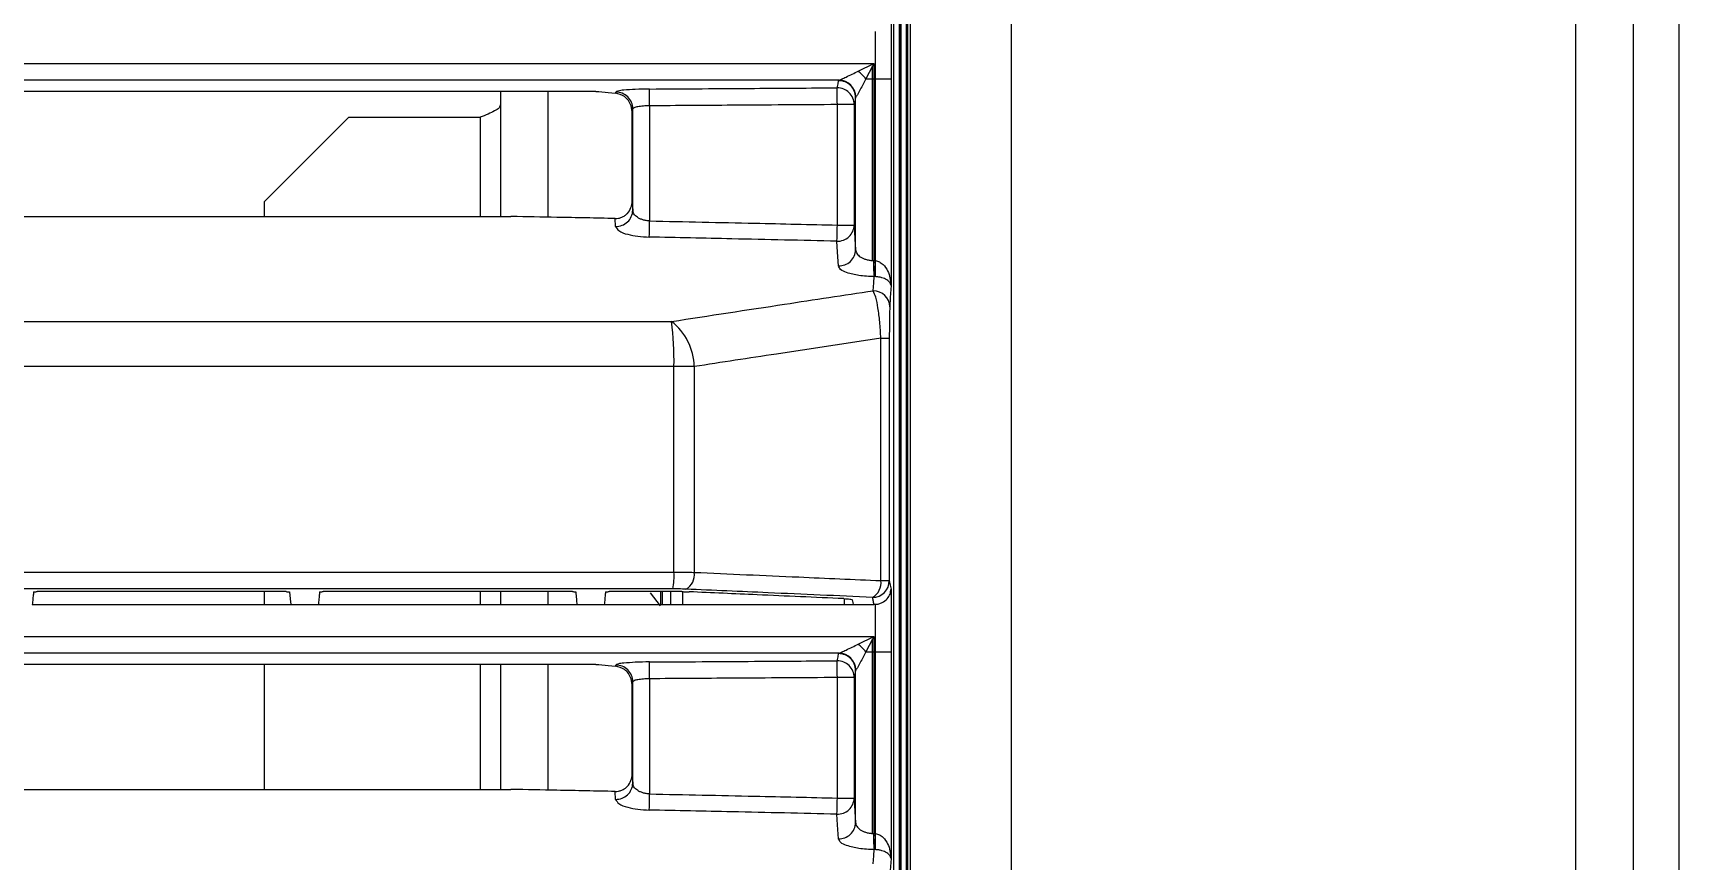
# Model space of a CAD drawing. Header units: millimetres. Extents: x -356 to 237, y 0 to 365.
# Drawn here: x 122.571 to 127.454, y 21.027 to 23.485 of the extents above; entities that cross this region are included whole.
import ezdxf

# ---------------------------------------------------------------- set-up
doc = ezdxf.new("R2010")
doc.units = ezdxf.units.MM

msp = doc.modelspace()

# ---------------------------------------------------------------- linework, layer by layer
at = {"color": 7, "linetype": 'Continuous', "lineweight": 25}
for p, q in [((125.1437, 24.613), (125.1437, 10.1015)), ((125.1438, 24.613), (125.1438, 10.1015)), ((125.1464, 10.1015), (125.1464, 24.613)), ((125.1613, 24.613), (125.1613, 10.1015)), ((125.1654, 24.613), (125.1654, 10.1015)), ((125.1654, 24.613), (125.1654, 10.1015)), ((125.1739, 10.1015), (125.1739, 24.613)), ((125.4731, 24.613), (125.4731, 10.1015)), ((125.1416, 10.1015), (125.1416, 24.4127)), ((125.1239, 24.4118), (125.1239, 19.9184)), ((127.1479, 10.1015), (127.1479, 24.1694)), ((127.3174, 24.1081), (127.3174, 10.1015)), ((127.4537, 10.1015), (127.4537, 24.103)), ((127.4537, 10.1015), (127.4537, 24.103)), ((125.1164, 23.5346), (125.1164, 23.3482)), ((125.0702, 23.3482), (125.0702, 23.4889)), ((125.0191, 23.3711), (125.0652, 23.394)), ((125.0652, 23.394), (125.0614, 23.3863)), ((125.0652, 23.394), (125.0652, 23.3482)), ((125.0614, 23.3863), (125.042, 23.3482)), ((125.042, 23.3482), (125.0614, 23.3482)), ((125.0614, 23.3482), (125.0614, 23.3863)), ((125.0614, 23.3482), (125.0652, 23.3482)), ((125.0614, 22.8094), (125.0614, 23.3482)), ((125.0652, 23.3482), (125.0702, 23.3482)), ((125.0652, 23.3482), (125.0652, 22.8093)), ((125.0702, 22.8091), (125.0702, 23.3482)), ((125.0702, 23.3482), (125.1164, 23.3482)), ((125.1164, 23.3482), (125.1164, 22.7352)), ((124.241, 23.3106), (118.7045, 23.3106)), ((123.9583, 23.3106), (123.9583, 22.9401)), ((124.0983, 23.3106), (124.0983, 22.938)), ((125.0114, 22.8414), (125.0114, 23.2931)), ((124.3489, 23.2513), (124.346, 23.268)), ((124.3489, 22.9859), (124.3489, 23.2513)), ((124.3505, 22.9585), (124.3505, 23.2592)), ((124.4005, 23.2684), (124.4005, 22.9267)), ((125.0072, 23.272), (124.9572, 23.272)), ((124.9572, 22.9145), (124.9572, 23.272)), ((125.0072, 23.272), (125.0072, 22.9145)), ((123.5083, 23.2345), (123.2583, 22.9845)), ((123.5083, 23.2345), (123.8983, 23.2345)), ((123.8983, 23.2345), (123.8983, 22.9401)), ((123.2583, 22.9401), (123.2583, 22.9845)), ((118.7045, 22.9401), (123.989, 22.9401)), ((124.9572, 22.9145), (125.0072, 22.9145)), ((125.0614, 22.8094), (125.0644, 22.8094)), ((125.0863, 21.8597), (125.0863, 22.5789)), ((125.0863, 22.5789), (125.1113, 22.5789)), ((125.1113, 22.5789), (125.1113, 21.8597)), ((124.4726, 21.8849), (124.4726, 22.4946)), ((124.5328, 22.4946), (124.4726, 22.4946)), ((124.5328, 22.4946), (124.5328, 21.8841)), ((123.3229, 21.8268), (122.5836, 21.8268)), ((123.2583, 21.7887), (123.2583, 21.8268)), ((124.1718, 21.8268), (123.4322, 21.8268)), ((123.8983, 21.8268), (123.8983, 21.7887)), ((123.9583, 21.8268), (123.9583, 21.7887)), ((124.0983, 21.8268), (124.0983, 21.7887)), ((124.4962, 21.8268), (124.2802, 21.8268)), ((124.4323, 21.8268), (124.4323, 21.7887)), ((124.4376, 21.8268), (124.4376, 21.7887)), ((124.4636, 21.7887), (124.4636, 21.8268)), ((124.4982, 21.8268), (124.4982, 21.7887)), ((125.0863, 21.8597), (125.1113, 21.8597)), ((125.1164, 21.8345), (125.1164, 21.6482)), ((122.5695, 21.7887), (123.3361, 21.7887)), ((123.3361, 21.7887), (123.418, 21.7887)), ((123.418, 21.7887), (124.1849, 21.7887)), ((124.1849, 21.7887), (124.2659, 21.7887)), ((124.2659, 21.7887), (125.0039, 21.7887)), ((124.4018, 21.8232), (124.4318, 21.7848)), ((124.978, 21.7887), (124.978, 21.806)), ((125.0039, 21.7887), (125.0659, 21.7887)), ((125.0702, 21.6482), (125.0702, 21.7889)), ((125.0191, 21.6711), (125.0652, 21.694)), ((125.0614, 21.6863), (125.042, 21.6482)), ((125.0652, 21.694), (125.0614, 21.6863)), ((125.0614, 21.6482), (125.0614, 21.6863)), ((125.0652, 21.694), (125.0652, 21.6482)), ((125.042, 21.6482), (125.0614, 21.6482)), ((125.0614, 21.6482), (125.0652, 21.6482)), ((125.0614, 21.1094), (125.0614, 21.6482)), ((125.0702, 21.6482), (125.0652, 21.6482)), ((125.0652, 21.6482), (125.0652, 21.1093)), ((125.0702, 21.1091), (125.0702, 21.6482)), ((125.0702, 21.6482), (125.1164, 21.6482)), ((125.1164, 21.6482), (125.1164, 21.0352)), ((124.241, 21.6106), (118.7045, 21.6106)), ((123.2583, 21.2401), (123.2583, 21.6106)), ((123.8983, 21.6106), (123.8983, 21.2401)), ((123.9583, 21.6106), (123.9583, 21.2401)), ((124.0983, 21.6106), (124.0983, 21.238)), ((125.0114, 21.1414), (125.0114, 21.5931)), ((124.3489, 21.5513), (124.346, 21.568)), ((124.3489, 21.2859), (124.3489, 21.5513)), ((124.3505, 21.2585), (124.3505, 21.5592)), ((124.4005, 21.5684), (124.4005, 21.2267)), ((125.0072, 21.572), (124.9572, 21.572)), ((124.9572, 21.2145), (124.9572, 21.572)), ((125.0072, 21.572), (125.0072, 21.2145)), ((118.7045, 21.2401), (123.989, 21.2401)), ((124.9572, 21.2145), (125.0072, 21.2145)), ((125.0614, 21.1094), (125.0644, 21.1094))]:
    msp.add_line(p, q, dxfattribs=at)
at = {"color": 7, "linetype": 'Continuous', "lineweight": 25, "flags": 128}
for points in [[(118.7045, 23.394), (120.8265, 23.394), (122.9474, 23.394), (125.0652, 23.394)], [(124.9624, 23.3442), (122.8787, 23.3442), (120.7923, 23.3442), (118.7045, 23.3442)], [(124.9568, 23.3218), (124.9592, 23.3336), (124.9611, 23.3429)], [(124.2501, 23.3108), (124.2778, 23.3081), (124.2996, 23.3061)], [(124.4005, 23.2684), (124.4004, 23.2776), (124.4003, 23.2865), (124.4003, 23.2948), (124.4002, 23.3022), (124.4002, 23.3084), (124.4002, 23.3133), (124.4002, 23.3166), (124.4002, 23.3182)], [(124.9572, 23.272), (124.9571, 23.2812), (124.9571, 23.2901), (124.957, 23.2984), (124.957, 23.3057), (124.9569, 23.312), (124.9569, 23.3168), (124.9569, 23.3201), (124.9568, 23.3218)], [(125.0114, 23.2931), (125.009, 23.2813), (125.0072, 23.272)], [(124.3995, 22.8788), (124.3995, 22.8818), (124.3996, 22.8858), (124.3997, 22.8909), (124.3998, 22.8969), (124.4, 22.9037), (124.4001, 22.911), (124.4003, 22.9188), (124.4005, 22.9267)], [(124.9561, 22.8666), (124.9561, 22.8696), (124.9562, 22.8736), (124.9564, 22.8787), (124.9565, 22.8847), (124.9567, 22.8915), (124.9568, 22.8988), (124.957, 22.9065), (124.9572, 22.9145)], [(125.0072, 22.9145), (125.0095, 22.8736), (125.0114, 22.8414)], [(124.9603, 22.7936), (124.9579, 22.8345), (124.9561, 22.8666)], [(125.0638, 22.7196), (125.0652, 22.7431), (125.0662, 22.7615)], [(125.1164, 22.7352), (125.1143, 22.6997), (125.1127, 22.6718)], [(118.7045, 22.6286), (120.3188, 22.6286), (121.9324, 22.6286), (123.1995, 22.6286), (124.4657, 22.6286)], [(124.4726, 22.4946), (122.5515, 22.4946), (120.6286, 22.4946), (118.7045, 22.4946)], [(118.7045, 21.8849), (120.6284, 21.8849), (122.5517, 21.8849), (124.4726, 21.8849)], [(124.4694, 21.835), (122.5495, 21.8351), (120.6276, 21.8351), (118.7045, 21.8351)], [(123.3323, 21.826), (123.3344, 21.8051), (123.3361, 21.7887)], [(125.1113, 21.8597), (125.1142, 21.8456), (125.1164, 21.8345)], [(125.0011, 21.8026), (125.0027, 21.7948), (125.0039, 21.7887)], [(118.7045, 21.694), (120.8265, 21.694), (122.9474, 21.694), (125.0652, 21.694)], [(124.9624, 21.6442), (122.8787, 21.6442), (120.7923, 21.6442), (118.7045, 21.6442)], [(124.9568, 21.6218), (124.9592, 21.6336), (124.9611, 21.6429)], [(124.2501, 21.6108), (124.2778, 21.6081), (124.2996, 21.6061)], [(124.4005, 21.5684), (124.4004, 21.5776), (124.4003, 21.5865), (124.4003, 21.5948), (124.4002, 21.6022), (124.4002, 21.6084), (124.4002, 21.6133), (124.4002, 21.6166), (124.4002, 21.6182)], [(124.9572, 21.572), (124.9571, 21.5812), (124.9571, 21.5901), (124.957, 21.5984), (124.957, 21.6057), (124.9569, 21.612), (124.9569, 21.6168), (124.9569, 21.6201), (124.9568, 21.6218)], [(125.0114, 21.5931), (125.009, 21.5813), (125.0072, 21.572)], [(124.3995, 21.1788), (124.3995, 21.1818), (124.3996, 21.1858), (124.3997, 21.1909), (124.3998, 21.1969), (124.4, 21.2037), (124.4001, 21.211), (124.4003, 21.2188), (124.4005, 21.2267)], [(124.9561, 21.1666), (124.9561, 21.1696), (124.9562, 21.1736), (124.9564, 21.1787), (124.9565, 21.1847), (124.9567, 21.1915), (124.9568, 21.1988), (124.957, 21.2065), (124.9572, 21.2145)], [(125.0072, 21.2145), (125.0095, 21.1736), (125.0114, 21.1414)], [(124.9603, 21.0936), (124.9579, 21.1345), (124.9561, 21.1666)], [(125.0638, 21.0196), (125.0652, 21.0431), (125.0662, 21.0615)], [(125.1164, 21.0352), (125.1143, 20.9997), (125.1127, 20.9718)]]:
    msp.add_lwpolyline(points, dxfattribs=at)
at = {"color": 7, "linetype": 'Continuous', "lineweight": 25}
for centre, radius, start, end in [((124.9614, 23.2929), 0.05, 0.2067, 90.3841), ((124.9616, 23.2938), 0.0504, 0.6842, 89.1428), ((124.9131, 23.2426), 0.1666, 39.3306, 50.4636), ((124.3005, 23.2591), 0.05, 0.2058, 90.3422), ((124.9572, 23.2718), 0.05, 0.206, 90.3875), ((124.3012, 22.9599), 0.0493, 268.0252, 358.3599), ((124.9579, 22.9159), 0.0493, 267.9001, 358.3507), ((124.9621, 22.8429), 0.0493, 267.899, 358.349), ((125.4299, 22.7997), 0.3656, 178.4862, 185.9961), ((125.3487, 22.7965), 0.2838, 177.4055, 187.0796), ((125.3521, 22.7816), 0.2832, 174.4291, 184.0813), ((125.0635, 22.6704), 0.0492, 1.5786, 89.6334), ((123.5954, 22.5163), 0.8774, 358.5848, 7.3544), ((124.3567, 22.4902), 0.1762, 1.4528, 51.7976), ((124.2531, 21.8739), 0.2198, 349.82, 2.8586), ((124.4836, 21.8775), 0.0497, 299.6328, 7.6221), ((125.0371, 21.8531), 0.0497, 299.649, 7.6645), ((125.0614, 21.8599), 0.05, 270.3776, 359.7982), ((124.9614, 21.5929), 0.05, 0.2098, 90.3864), ((124.9616, 21.5938), 0.0504, 0.6788, 89.1482), ((124.9132, 21.5427), 0.1664, 39.3209, 50.4674), ((124.3005, 21.5591), 0.05, 0.2009, 90.3471), ((124.9572, 21.5718), 0.05, 0.2129, 90.3779), ((124.3012, 21.2599), 0.0493, 268.017, 358.3653), ((124.9579, 21.2159), 0.0493, 267.8964, 358.3488), ((124.9621, 21.1429), 0.0493, 267.9017, 358.3491), ((125.4299, 21.0997), 0.3656, 178.486, 185.996), ((125.3488, 21.0965), 0.2839, 177.4067, 187.078), ((125.3521, 21.0816), 0.2832, 174.4292, 184.0812)]:
    msp.add_arc(centre, radius, start, end, dxfattribs=at)
for points, knots in [([(124.9611, 23.3429), (124.9612, 23.3432), (124.9615, 23.3437), (124.9621, 23.344), (124.9624, 23.3442)], [0, 0, 0, 0, 0.458751, 1, 1, 1, 1]), ([(124.9624, 23.3442), (124.9633, 23.3446), (124.9659, 23.3456), (124.9728, 23.3488), (124.9908, 23.3572), (125.0072, 23.3653), (125.0191, 23.3711)], [0, 0, 0, 0, 0.048842, 0.129521, 0.365505, 1, 1, 1, 1]), ([(125.042, 23.3482), (125.0364, 23.3376), (125.0282, 23.3218), (125.0186, 23.3048), (125.0143, 23.2973), (125.0126, 23.2952), (125.0121, 23.2944)], [0, 0, 0, 0, 0.581318, 0.868005, 0.953291, 1, 1, 1, 1]), ([(124.241, 23.3106), (124.2425, 23.3106), (124.2456, 23.3106), (124.2486, 23.3107), (124.2501, 23.3108)], [0, 0, 0, 0, 0.505012, 1, 1, 1, 1]), ([(124.2996, 23.3061), (124.2997, 23.3066), (124.2999, 23.3076), (124.3001, 23.3086), (124.3002, 23.309)], [0, 0, 0, 0, 0.559585, 1, 1, 1, 1]), ([(124.346, 23.268), (124.3435, 23.2736), (124.3387, 23.2842), (124.3235, 23.2996), (124.3089, 23.3036), (124.2996, 23.3061)], [0, 0, 0, 0, 0.292648, 0.549768, 1, 1, 1, 1]), ([(124.4002, 23.3182), (124.386, 23.3181), (124.3604, 23.3179), (124.3295, 23.3149), (124.3095, 23.3139), (124.3023, 23.3101), (124.3002, 23.309)], [0, 0, 0, 0, 0.41885, 0.759012, 0.930704, 1, 1, 1, 1]), ([(124.4002, 23.3182), (124.5041, 23.3189), (124.6896, 23.32), (124.8752, 23.3212), (124.9568, 23.3218)], [0, 0, 0, 0, 0.56, 1, 1, 1, 1]), ([(125.0121, 23.2944), (125.0119, 23.2942), (125.0115, 23.2938), (125.0114, 23.2933), (125.0114, 23.2931)], [0, 0, 0, 0, 0.597662, 1, 1, 1, 1]), ([(123.9583, 23.272), (123.957, 23.2687), (123.9538, 23.2602), (123.9389, 23.2522), (123.9205, 23.2432), (123.906, 23.2375), (123.8983, 23.2345)], [0, 0, 0, 0, 0.143123, 0.363153, 0.659668, 1, 1, 1, 1]), ([(124.3505, 23.2592), (124.3502, 23.2577), (124.3496, 23.2551), (124.3491, 23.2524), (124.3489, 23.2513)], [0, 0, 0, 0, 0.560104, 1, 1, 1, 1]), ([(124.4005, 23.2684), (124.3943, 23.2682), (124.3852, 23.2679), (124.3734, 23.2668), (124.3643, 23.2652), (124.3558, 23.2643), (124.3517, 23.2604), (124.3505, 23.2592)], [0, 0, 0, 0, 0.356789, 0.527666, 0.683196, 0.899383, 1, 1, 1, 1]), ([(124.9572, 23.272), (124.8533, 23.2713), (124.6677, 23.2701), (124.4821, 23.2689), (124.4005, 23.2684)], [0, 0, 0, 0, 0.5600015, 1, 1, 1, 1]), ([(124.2981, 22.934), (124.3015, 22.9341), (124.3083, 22.9344), (124.318, 22.9375), (124.3269, 22.9424), (124.3371, 22.9512), (124.3467, 22.9657), (124.3481, 22.9792), (124.3489, 22.9859)], [0, 0, 0, 0, 0.125126, 0.250765, 0.376082, 0.501255, 0.750566, 1, 1, 1, 1]), ([(124.3489, 22.9859), (124.3492, 22.9808), (124.3497, 22.9717), (124.3502, 22.9625), (124.3505, 22.9585)], [0, 0, 0, 0, 0.560011, 1, 1, 1, 1]), ([(124.4005, 22.9267), (124.397, 22.927), (124.3902, 22.9275), (124.3805, 22.9298), (124.3717, 22.9331), (124.3625, 22.9383), (124.3533, 22.9462), (124.3513, 22.9546), (124.3505, 22.9585)], [0, 0, 0, 0, 0.161317, 0.3221165, 0.4622588, 0.5999555, 0.8204839, 1, 1, 1, 1]), ([(123.9902, 22.9401), (123.99, 22.9401), (123.9896, 22.9401), (123.9892, 22.9401), (123.989, 22.9401)], [0, 0, 0, 0, 0.5604703, 1, 1, 1, 1]), ([(124.2981, 22.934), (124.2407, 22.9352), (124.138, 22.9372), (124.0354, 22.9392), (123.9902, 22.9401)], [0, 0, 0, 0, 0.5600077, 1, 1, 1, 1]), ([(124.2995, 22.9106), (124.2992, 22.915), (124.2988, 22.9228), (124.2983, 22.9306), (124.2981, 22.934)], [0, 0, 0, 0, 0.560019, 1, 1, 1, 1]), ([(124.2995, 22.9106), (124.3024, 22.906), (124.3105, 22.8932), (124.3366, 22.8868), (124.3663, 22.8803), (124.388, 22.8794), (124.3995, 22.8788)], [0, 0, 0, 0, 0.146669, 0.407447, 0.68552, 1, 1, 1, 1]), ([(124.4005, 22.9267), (124.5044, 22.9245), (124.69, 22.9206), (124.8755, 22.9164), (124.9572, 22.9145)], [0, 0, 0, 0, 0.560004, 1, 1, 1, 1]), ([(124.9561, 22.8666), (124.8522, 22.869), (124.6666, 22.8732), (124.4811, 22.8771), (124.3995, 22.8788)], [0, 0, 0, 0, 0.560005, 1, 1, 1, 1]), ([(125.0114, 22.8414), (125.0115, 22.8401), (125.0117, 22.8383), (125.0122, 22.8366), (125.0123, 22.8361), (125.0123, 22.836), (125.0124, 22.836), (125.0131, 22.8341), (125.0159, 22.8279), (125.0234, 22.8212), (125.0327, 22.816), (125.0414, 22.8127), (125.0511, 22.8103), (125.0579, 22.8097), (125.0614, 22.8094)], [0, 0, 0, 0, 0.0639271, 0.0808487, 0.0853235, 0.0865839, 0.0869776, 0.0871745, 0.1806578, 0.4009356, 0.5385252, 0.6782831, 0.8390062, 1, 1, 1, 1]), ([(125.0644, 22.8094), (125.0645, 22.8094), (125.0648, 22.8093), (125.0651, 22.8093), (125.0652, 22.8093)], [0, 0, 0, 0, 0.559712, 1, 1, 1, 1]), ([(125.0652, 22.8093), (125.0662, 22.8093), (125.0678, 22.8093), (125.0695, 22.8092), (125.0702, 22.8091)], [0, 0, 0, 0, 0.559835, 1, 1, 1, 1]), ([(125.0702, 22.8091), (125.0742, 22.8081), (125.0825, 22.806), (125.0958, 22.7959), (125.1119, 22.7732), (125.1146, 22.7502), (125.1164, 22.7352)], [0, 0, 0, 0, 0.1292069, 0.2729078, 0.5238255, 1, 1, 1, 1]), ([(125.0662, 22.7615), (125.0511, 22.7621), (125.0233, 22.7632), (124.9906, 22.7713), (124.9673, 22.7799), (124.9622, 22.7898), (124.9603, 22.7936)], [0, 0, 0, 0, 0.3924438, 0.7171675, 0.8930533, 1, 1, 1, 1]), ([(125.0671, 22.7615), (125.0669, 22.7615), (125.0667, 22.7615), (125.0664, 22.7615), (125.0662, 22.7615)], [0, 0, 0, 0, 0.559775, 1, 1, 1, 1]), ([(125.0696, 22.7615), (125.0691, 22.7615), (125.0683, 22.7615), (125.0675, 22.7615), (125.0671, 22.7615)], [0, 0, 0, 0, 0.561108, 1, 1, 1, 1]), ([(125.1164, 22.7352), (125.1155, 22.7383), (125.1136, 22.7453), (125.103, 22.7533), (125.0913, 22.758), (125.0796, 22.7606), (125.073, 22.7612), (125.0696, 22.7615)], [0, 0, 0, 0, 0.163432, 0.374405, 0.655154, 0.822119, 1, 1, 1, 1]), ([(124.4657, 22.6286), (124.5773, 22.6457), (124.7767, 22.6762), (124.9761, 22.7064), (125.0638, 22.7196)], [0, 0, 0, 0, 0.560012, 1, 1, 1, 1]), ([(125.0863, 22.5789), (125.0855, 22.5951), (125.0838, 22.6253), (125.0784, 22.6657), (125.0729, 22.6969), (125.0664, 22.7132), (125.0638, 22.7196)], [0, 0, 0, 0, 0.339832, 0.632784, 0.855612, 1, 1, 1, 1]), ([(125.1127, 22.6718), (125.1125, 22.6667), (125.1119, 22.6533), (125.1117, 22.6317), (125.1114, 22.6058), (125.1114, 22.5882), (125.1113, 22.5789)], [0, 0, 0, 0, 0.165375, 0.431243, 0.699553, 1, 1, 1, 1]), ([(125.0863, 22.5789), (124.983, 22.5633), (124.7985, 22.5353), (124.614, 22.5071), (124.5328, 22.4946)], [0, 0, 0, 0, 0.559989, 1, 1, 1, 1]), ([(124.4726, 21.8849), (124.4829, 21.8848), (124.503, 21.8848), (124.5231, 21.8843), (124.5328, 21.8841)], [0, 0, 0, 0, 0.51293, 1, 1, 1, 1]), ([(124.5328, 21.8841), (124.6362, 21.8795), (124.8207, 21.8713), (125.0052, 21.8632), (125.0863, 21.8597)], [0, 0, 0, 0, 0.559996, 1, 1, 1, 1]), ([(122.5732, 21.8259), (122.5728, 21.8217), (122.5721, 21.8147), (122.5711, 21.8051), (122.5703, 21.7969), (122.5697, 21.7915), (122.5695, 21.7887)], [0, 0, 0, 0, 0.340026, 0.559979, 0.779996, 1, 1, 1, 1]), ([(122.5732, 21.8259), (122.5733, 21.826), (122.5736, 21.8262), (122.5747, 21.8263), (122.5762, 21.8265), (122.578, 21.8267), (122.5805, 21.8268), (122.5824, 21.8268), (122.5836, 21.8268)], [0, 0, 0, 0, 0.038411, 0.115283, 0.304392, 0.4619, 0.636481, 1, 1, 1, 1]), ([(123.3229, 21.8268), (123.3241, 21.8268), (123.3263, 21.8268), (123.3292, 21.8266), (123.331, 21.8264), (123.332, 21.8263), (123.3323, 21.8261), (123.3323, 21.826)], [0, 0, 0, 0, 0.371873, 0.700945, 0.893748, 0.964664, 1, 1, 1, 1]), ([(123.4217, 21.8259), (123.4212, 21.8217), (123.4205, 21.8147), (123.4196, 21.8051), (123.4188, 21.7969), (123.4182, 21.7915), (123.418, 21.7887)], [0, 0, 0, 0, 0.339985, 0.559994, 0.779991, 1, 1, 1, 1]), ([(123.4217, 21.8259), (123.4218, 21.826), (123.4221, 21.8262), (123.4232, 21.8263), (123.4247, 21.8265), (123.4266, 21.8267), (123.429, 21.8268), (123.4309, 21.8268), (123.4322, 21.8268)], [0, 0, 0, 0, 0.038899, 0.116791, 0.304532, 0.462706, 0.636925, 1, 1, 1, 1]), ([(124.1718, 21.8268), (124.173, 21.8268), (124.1752, 21.8268), (124.178, 21.8267), (124.1799, 21.8264), (124.1808, 21.8263), (124.1811, 21.8261), (124.1812, 21.826)], [0, 0, 0, 0, 0.37291, 0.701554, 0.894436, 0.965094, 1, 1, 1, 1]), ([(124.1812, 21.826), (124.1819, 21.819), (124.1831, 21.8066), (124.1843, 21.7942), (124.1849, 21.7887)], [0, 0, 0, 0, 0.559986, 1, 1, 1, 1]), ([(124.2696, 21.8259), (124.2691, 21.8217), (124.2685, 21.8147), (124.2675, 21.8051), (124.2667, 21.7969), (124.2661, 21.7915), (124.2659, 21.7887)], [0, 0, 0, 0, 0.3399667, 0.5599695, 0.7799847, 1, 1, 1, 1]), ([(124.2696, 21.8259), (124.2697, 21.826), (124.27, 21.8262), (124.2712, 21.8263), (124.2726, 21.8265), (124.2745, 21.8267), (124.277, 21.8268), (124.2789, 21.8268), (124.2802, 21.8268)], [0, 0, 0, 0, 0.03949, 0.117994, 0.305612, 0.464002, 0.638277, 1, 1, 1, 1]), ([(124.5081, 21.8343), (124.5011, 21.8345), (124.4882, 21.835), (124.4753, 21.835), (124.4694, 21.835)], [0, 0, 0, 0, 0.544723, 1, 1, 1, 1]), ([(124.4962, 21.8268), (124.4999, 21.8268), (124.507, 21.8268), (124.5142, 21.8265), (124.5177, 21.8264)], [0, 0, 0, 0, 0.512986, 1, 1, 1, 1]), ([(125.0617, 21.8099), (124.9584, 21.8144), (124.7738, 21.8225), (124.5893, 21.8307), (124.5081, 21.8343)], [0, 0, 0, 0, 0.559999, 1, 1, 1, 1]), ([(124.9761, 21.8061), (124.8905, 21.8099), (124.7377, 21.8166), (124.5849, 21.8234), (124.5177, 21.8264)], [0, 0, 0, 0, 0.559995, 1, 1, 1, 1]), ([(125.0702, 21.7889), (125.0737, 21.7894), (125.0807, 21.7904), (125.093, 21.7954), (125.1051, 21.8047), (125.1144, 21.8191), (125.1157, 21.8295), (125.1164, 21.8345)], [0, 0, 0, 0, 0.148169, 0.298638, 0.558306, 0.78678, 1, 1, 1, 1]), ([(124.9761, 21.8061), (124.9794, 21.806), (124.9855, 21.8057), (124.993, 21.8048), (124.9983, 21.8043), (125.0004, 21.8031), (125.0011, 21.8026)], [0, 0, 0, 0, 0.388776, 0.713703, 0.897727, 1, 1, 1, 1]), ([(125.0659, 21.7887), (125.0651, 21.7927), (125.0637, 21.7997), (125.0623, 21.8068), (125.0617, 21.8099)], [0, 0, 0, 0, 0.559968, 1, 1, 1, 1]), ([(125.0702, 21.7889), (125.0694, 21.7889), (125.068, 21.7888), (125.0665, 21.7888), (125.0659, 21.7887)], [0, 0, 0, 0, 0.559602, 1, 1, 1, 1]), ([(124.9611, 21.6429), (124.9612, 21.6432), (124.9615, 21.6437), (124.9621, 21.644), (124.9624, 21.6442)], [0, 0, 0, 0, 0.459628, 1, 1, 1, 1]), ([(124.9624, 21.6442), (124.9633, 21.6446), (124.9659, 21.6456), (124.9728, 21.6488), (124.9908, 21.6572), (125.0072, 21.6653), (125.0191, 21.6711)], [0, 0, 0, 0, 0.048842, 0.129519, 0.365515, 1, 1, 1, 1]), ([(125.042, 21.6482), (125.0364, 21.6376), (125.0282, 21.6218), (125.0186, 21.6048), (125.0143, 21.5973), (125.0126, 21.5952), (125.0121, 21.5944)], [0, 0, 0, 0, 0.581319, 0.868006, 0.95326, 1, 1, 1, 1]), ([(124.241, 21.6106), (124.2425, 21.6106), (124.2456, 21.6106), (124.2486, 21.6107), (124.2501, 21.6108)], [0, 0, 0, 0, 0.5050103, 1, 1, 1, 1]), ([(124.2996, 21.6061), (124.2997, 21.6066), (124.2999, 21.6076), (124.3001, 21.6086), (124.3002, 21.609)], [0, 0, 0, 0, 0.561109, 1, 1, 1, 1]), ([(124.346, 21.568), (124.3435, 21.5736), (124.3387, 21.5842), (124.3235, 21.5996), (124.3089, 21.6036), (124.2996, 21.6061)], [0, 0, 0, 0, 0.292651, 0.549776, 1, 1, 1, 1]), ([(124.4002, 21.6182), (124.386, 21.6181), (124.3604, 21.6179), (124.3295, 21.6149), (124.3095, 21.6139), (124.3023, 21.6101), (124.3002, 21.609)], [0, 0, 0, 0, 0.418844, 0.759002, 0.930695, 1, 1, 1, 1]), ([(124.4002, 21.6182), (124.5041, 21.6189), (124.6896, 21.62), (124.8752, 21.6212), (124.9568, 21.6218)], [0, 0, 0, 0, 0.56, 1, 1, 1, 1]), ([(125.0121, 21.5944), (125.0119, 21.5942), (125.0115, 21.5938), (125.0114, 21.5933), (125.0114, 21.5931)], [0, 0, 0, 0, 0.5995086, 1, 1, 1, 1]), ([(124.3505, 21.5592), (124.3502, 21.5577), (124.3496, 21.5551), (124.3491, 21.5524), (124.3489, 21.5513)], [0, 0, 0, 0, 0.559537, 1, 1, 1, 1]), ([(124.4005, 21.5684), (124.3943, 21.5682), (124.3852, 21.5679), (124.3734, 21.5668), (124.3643, 21.5652), (124.3557, 21.5643), (124.3517, 21.5604), (124.3505, 21.5592)], [0, 0, 0, 0, 0.356773, 0.527642, 0.683164, 0.899329, 1, 1, 1, 1]), ([(124.9572, 21.572), (124.8533, 21.5713), (124.6677, 21.5701), (124.4821, 21.5689), (124.4005, 21.5684)], [0, 0, 0, 0, 0.560002, 1, 1, 1, 1]), ([(123.9902, 21.2401), (123.99, 21.2401), (123.9896, 21.2401), (123.9892, 21.2401), (123.989, 21.2401)], [0, 0, 0, 0, 0.5604521, 1, 1, 1, 1]), ([(124.2981, 21.234), (124.2407, 21.2352), (124.138, 21.2372), (124.0354, 21.2392), (123.9902, 21.2401)], [0, 0, 0, 0, 0.560008, 1, 1, 1, 1]), ([(124.2981, 21.234), (124.3015, 21.2341), (124.3083, 21.2344), (124.318, 21.2375), (124.3269, 21.2424), (124.3371, 21.2512), (124.3467, 21.2657), (124.3481, 21.2792), (124.3489, 21.2859)], [0, 0, 0, 0, 0.1251317, 0.2507705, 0.3760745, 0.5012287, 0.7505649, 1, 1, 1, 1]), ([(124.3489, 21.2859), (124.3492, 21.2808), (124.3497, 21.2717), (124.3502, 21.2625), (124.3505, 21.2585)], [0, 0, 0, 0, 0.560011, 1, 1, 1, 1]), ([(124.4005, 21.2267), (124.397, 21.227), (124.3902, 21.2275), (124.3805, 21.2298), (124.3717, 21.2331), (124.3625, 21.2383), (124.3533, 21.2462), (124.3513, 21.2546), (124.3505, 21.2585)], [0, 0, 0, 0, 0.161322, 0.322113, 0.462256, 0.599954, 0.820483, 1, 1, 1, 1]), ([(124.2995, 21.2106), (124.2992, 21.215), (124.2988, 21.2228), (124.2983, 21.2306), (124.2981, 21.234)], [0, 0, 0, 0, 0.559931, 1, 1, 1, 1]), ([(124.2995, 21.2106), (124.3024, 21.206), (124.3105, 21.1932), (124.3366, 21.1868), (124.3663, 21.1803), (124.388, 21.1794), (124.3995, 21.1788)], [0, 0, 0, 0, 0.146683, 0.407457, 0.685528, 1, 1, 1, 1]), ([(124.4005, 21.2267), (124.5044, 21.2245), (124.69, 21.2206), (124.8755, 21.2164), (124.9572, 21.2145)], [0, 0, 0, 0, 0.560004, 1, 1, 1, 1]), ([(124.9561, 21.1666), (124.8522, 21.169), (124.6666, 21.1732), (124.4811, 21.1771), (124.3995, 21.1788)], [0, 0, 0, 0, 0.560005, 1, 1, 1, 1]), ([(125.0114, 21.1414), (125.0115, 21.1401), (125.0117, 21.1383), (125.0122, 21.1366), (125.0123, 21.1361), (125.0123, 21.136), (125.0124, 21.136), (125.013, 21.134), (125.016, 21.128), (125.0233, 21.1212), (125.0327, 21.116), (125.0414, 21.1127), (125.0511, 21.1103), (125.0579, 21.1097), (125.0614, 21.1094)], [0, 0, 0, 0, 0.063926, 0.080847, 0.085357, 0.086583, 0.086976, 0.087207, 0.180689, 0.400963, 0.538533, 0.678288, 0.839009, 1, 1, 1, 1]), ([(125.0662, 21.0615), (125.0511, 21.0621), (125.0233, 21.0632), (124.9906, 21.0713), (124.9673, 21.0799), (124.9622, 21.0898), (124.9603, 21.0936)], [0, 0, 0, 0, 0.392449, 0.717181, 0.893069, 1, 1, 1, 1]), ([(125.0644, 21.1094), (125.0645, 21.1094), (125.0648, 21.1093), (125.0651, 21.1093), (125.0652, 21.1093)], [0, 0, 0, 0, 0.559754, 1, 1, 1, 1]), ([(125.0652, 21.1093), (125.0662, 21.1093), (125.0678, 21.1093), (125.0695, 21.1092), (125.0702, 21.1091)], [0, 0, 0, 0, 0.55988, 1, 1, 1, 1]), ([(125.0702, 21.1091), (125.0742, 21.1081), (125.0825, 21.106), (125.0958, 21.0959), (125.1119, 21.0732), (125.1146, 21.0502), (125.1164, 21.0352)], [0, 0, 0, 0, 0.129218, 0.272886, 0.523816, 1, 1, 1, 1]), ([(125.0671, 21.0615), (125.0669, 21.0615), (125.0667, 21.0615), (125.0664, 21.0615), (125.0662, 21.0615)], [0, 0, 0, 0, 0.559775, 1, 1, 1, 1]), ([(125.0696, 21.0615), (125.0691, 21.0615), (125.0683, 21.0615), (125.0675, 21.0615), (125.0671, 21.0615)], [0, 0, 0, 0, 0.561111, 1, 1, 1, 1]), ([(125.1164, 21.0352), (125.1155, 21.0382), (125.1136, 21.0453), (125.103, 21.0533), (125.0913, 21.058), (125.0796, 21.0607), (125.073, 21.0612), (125.0696, 21.0615)], [0, 0, 0, 0, 0.163464, 0.374429, 0.655167, 0.822126, 1, 1, 1, 1])]:
    msp.add_open_spline(points, degree=3, knots=knots, dxfattribs=at)

doc.saveas('drawing.dxf')
